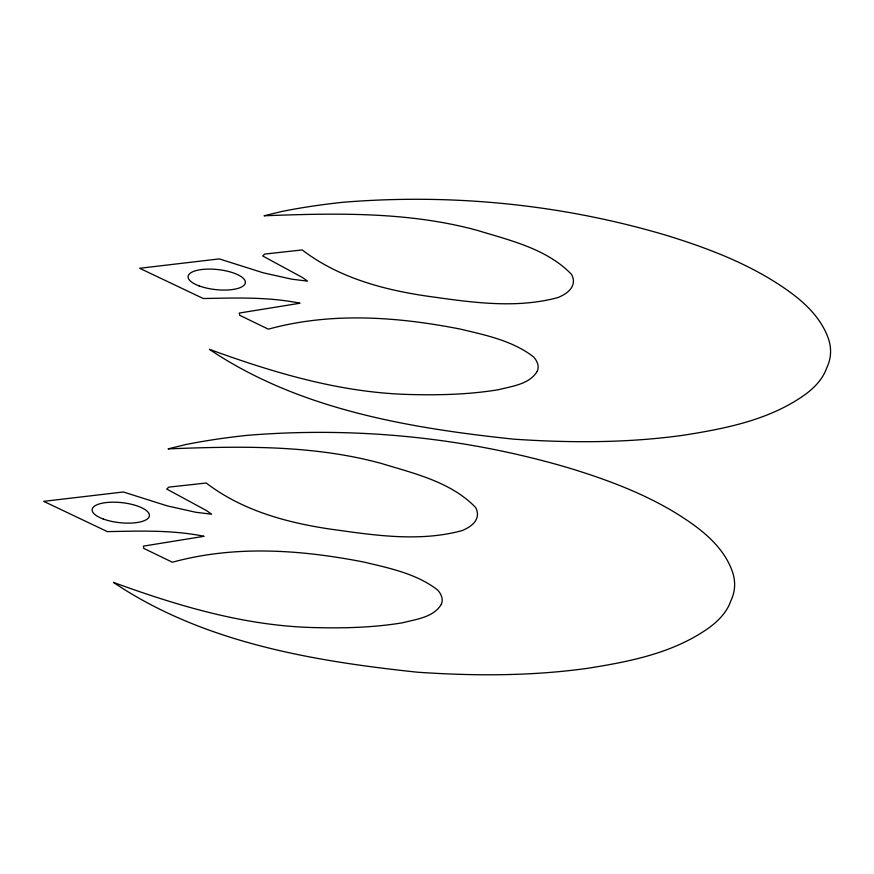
<?xml version="1.0" encoding="UTF-8"?>
<svg xmlns="http://www.w3.org/2000/svg" width="874" height="874" viewBox="0 0 874 874"><rect width="100%" height="100%" fill="white"/><g stroke="black" fill="none" stroke-linecap="round" stroke-linejoin="round"><path stroke-width="1.31" d="M537.281 371.232C529.535 384.374 512.033 386.177 498.53 389.695C467.874 394.775 436.661 395.343 405.667 394.382C337.943 392 272.633 372.357 209.41 349.327C298.526 409.436 408.464 427.965 513.333 439.13C569.728 442.976 626.614 443.107 682.703 435.339C725.289 428.675 769.677 420.055 805.369 394.371A294.691 103.198 6.2 0 0 826.717 367.888A294.691 103.198 6.2 0 0 828.355 338.555C819.124 312.324 795.395 294.68 772.638 280.499C739.732 260.299 703.341 246.73 666.578 235.401C562.168 204.319 451.76 193.394 343.22 202.255A417.095 146.067 6.2 0 0 281.526 211.53L264.035 215.78C335.081 213.125 407.524 211.442 476.778 230.223C509.782 240.328 546.709 248.62 571.498 274.349A94.086 32.95 6.2 0 1 569.313 290.452A85.259 29.858 6.2 0 1 558.038 297.521C518.206 308.38 476.024 303.016 435.831 297.346C388.864 291.228 340.434 279.298 302.196 249.931L264.735 254.061L262.703 255.984L302.24 277.375L307.561 281.133L291.676 279.167L263.26 272.819L219.287 258.901L139.643 268.274L203.314 298.537C235.51 297.925 268.307 296.734 300.022 303.223L239.29 313.056L239.76 315.328L268.351 329.17C330.995 311.909 396.829 316.661 459.855 328.995C485.288 335.037 512.448 340.565 533.577 356.92A85.27 29.858 6.2 0 1 537.281 371.232M441.326 604.305C433.58 617.448 416.079 619.262 402.575 622.78C371.931 627.86 340.718 628.428 309.724 627.456C242 625.074 176.69 605.431 113.456 582.412C202.582 642.521 312.521 661.05 417.379 672.204C473.784 676.061 530.671 676.192 586.76 668.424C629.346 661.749 673.734 653.14 709.426 627.456A294.691 103.198 6.2 0 0 730.773 600.973A294.691 103.198 6.2 0 0 732.401 571.629C723.18 545.409 699.44 527.754 676.684 513.573C643.777 493.373 607.397 479.815 570.635 468.486C466.224 437.404 355.805 426.479 247.266 435.339A417.095 146.067 6.2 0 0 185.583 444.604L168.092 448.865C239.137 446.199 311.581 444.516 380.835 463.296C413.828 473.413 450.755 481.694 475.554 507.423A94.086 32.95 6.2 0 1 473.369 523.537A85.259 29.858 6.2 0 1 462.084 530.594C422.262 541.465 380.07 536.101 339.888 530.431C292.91 524.302 244.491 512.383 206.253 483.016L168.78 487.135L166.759 489.069L206.297 510.46L211.617 514.218L195.721 512.251L167.316 505.904L123.343 491.986L43.7 501.348L107.371 531.621C139.567 531.01 172.364 529.819 204.079 536.297L143.336 546.13L143.806 548.413L172.397 562.244C235.051 544.983 300.885 549.735 363.912 562.069C389.345 568.111 416.505 573.639 437.634 590.005A85.27 29.858 6.2 0 1 441.326 604.305M199.108 285.885A28.776 10.073 6.2 0 0 245.081 283.689A28.776 10.073 6.2 0 0 205.991 269.17A28.776 10.073 6.2 0 0 199.108 285.885M103.165 518.97A28.776 10.073 6.2 0 0 149.126 516.763A28.776 10.073 6.2 0 0 110.048 502.255A28.776 10.073 6.2 0 0 103.165 518.97"/></g></svg>
